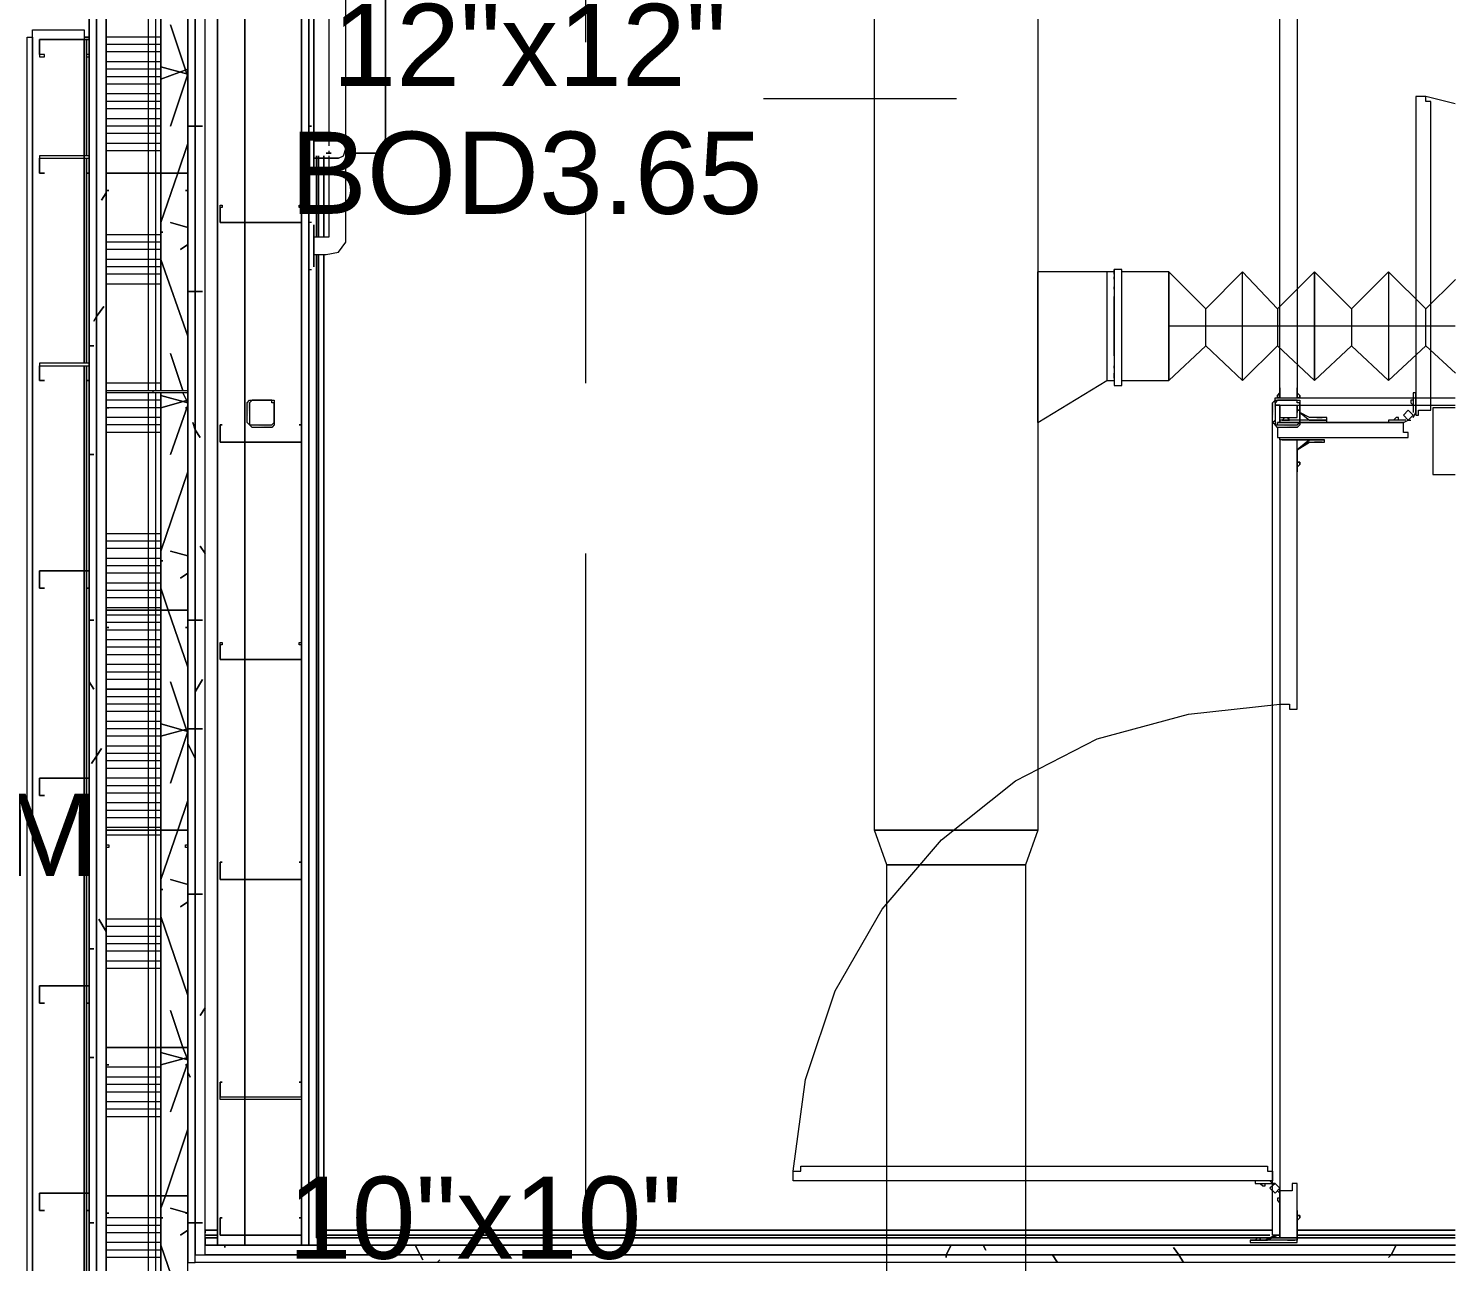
# Model space of a CAD drawing. Header units: metres. Extents: x 39 to 278, y -7 to 151.
# Drawn here: x 103.436 to 106.083, y 27.822 to 30.109 of the extents above; entities that cross this region are included whole.
import ezdxf

# ---------------------------------------------------------------- set-up
doc = ezdxf.new("R2010")
doc.units = ezdxf.units.M
doc.layers.add('HVAC - Ductos', color=5, linetype='Continuous', lineweight=50)
doc.layers.add('PDF_Geometry', color=7, linetype='Continuous', true_color=0xaaaaaa)
doc.layers.add('PDF_Solid Fills', color=7, linetype='Continuous', true_color=0xffffff)
doc.layers.add('PDF_Text', color=7, linetype='Continuous')
doc.styles.add('PDF Helvetica', font='')
doc.styles.get('PDF Helvetica').set_extended_font_data('Helvetica')

msp = doc.modelspace()

# ---------------------------------------------------------------- hatches: boundary and pattern name
at = {"layer": 'PDF_Solid Fills', "lineweight": 0, "transparency": 33554559}
h = msp.add_hatch(color=256, dxfattribs=at)
h.paths.add_polyline_path([(103.8412, 29.3783), (103.8459, 29.4149), (103.8412, 29.4149)])
h.paths.add_polyline_path([(103.887, 29.3737), (103.8506, 29.3737), (103.887, 29.3691)])
h = msp.add_hatch(color=256, dxfattribs=at)
h.paths.add_polyline_path([(105.7436, 29.3783), (105.7483, 29.4149), (105.7436, 29.4149)])
h.paths.add_polyline_path([(105.7894, 29.3737), (105.753, 29.3737), (105.7894, 29.3691)])

# ---------------------------------------------------------------- linework, layer by layer
at = {"layer": 'HVAC - Ductos', "lineweight": 0}
for points in [[(105.3083, 33.3566), (105.3083, 28.622), (105.0053, 28.622), (105.0053, 33.3566)], [(105.5512, 29.4562), (105.5512, 29.4699), (105.5512, 29.4837), (105.5512, 29.5066), (105.5512, 29.5295), (105.5512, 29.557), (105.5512, 29.5845), (105.5512, 29.6075), (105.5512, 29.6257), (105.5512, 29.6441), (105.5512, 29.6533), (105.5512, 29.6579), (105.5512, 29.6533), (105.5512, 29.6441), (105.5512, 29.6257), (105.5512, 29.6075), (105.5512, 29.5845), (105.5512, 29.557), (105.5512, 29.5295), (105.5512, 29.5066), (105.5512, 29.4837), (105.5512, 29.4699)], [(105.5512, 29.4562), (105.5512, 29.6579)], [(105.0282, 28.5579), (105.0053, 28.622), (105.3083, 28.622), (105.2854, 28.5579)], [(105.2854, 28.5579), (105.2854, 27.0178), (105.0282, 27.0178), (105.0282, 28.5579)]]:
    msp.add_lwpolyline(points, close=True, dxfattribs=at)
for points in [[(105.1571, 29.9787), (104.7995, 29.9787)], [(105.4365, 29.6579), (105.3083, 29.6579), (105.3083, 29.6441), (105.3083, 29.6212), (105.3083, 29.5891), (105.3083, 29.557), (105.3083, 29.4791), (105.3083, 29.447), (105.3083, 29.4149), (105.3083, 29.392), (105.3083, 29.3783), (105.4365, 29.4562)], [(105.3083, 29.3783), (105.3083, 29.392), (105.3083, 29.4149), (105.3083, 29.447), (105.3083, 29.4791), (105.3083, 29.557), (105.3083, 29.5891), (105.3083, 29.6212), (105.3083, 29.6441), (105.3083, 29.6579)], [(105.45, 29.6533), (105.45, 29.6579), (105.4365, 29.6579), (105.4365, 29.6533), (105.4365, 29.6441), (105.4365, 29.6257), (105.4365, 29.6075), (105.4365, 29.5845), (105.4365, 29.557), (105.4365, 29.5295), (105.4365, 29.5066), (105.4365, 29.4837), (105.4365, 29.4699), (105.4365, 29.4562), (105.45, 29.4562), (105.45, 29.4516), (105.45, 29.447)], [(105.4365, 29.6579), (105.4365, 29.6579)], [(105.4642, 29.447), (105.4642, 29.4516), (105.4642, 29.4607), (105.4642, 29.4791), (105.4642, 29.502), (105.4642, 29.5295), (105.4642, 29.557), (105.4642, 29.5845), (105.4642, 29.612), (105.4642, 29.6303), (105.4642, 29.6487), (105.4642, 29.6624), (105.45, 29.6624)], [(105.45, 29.6579), (105.45, 29.6624), (105.45, 29.6487), (105.45, 29.6303), (105.45, 29.612), (105.45, 29.5845), (105.45, 29.557), (105.45, 29.5295), (105.45, 29.502), (105.45, 29.4791), (105.45, 29.4607), (105.45, 29.4516), (105.45, 29.447), (105.4642, 29.447), (105.4642, 29.4516)], [(105.45, 29.6441), (105.45, 29.6487)], [(105.4642, 29.4562), (105.5512, 29.4562), (105.6201, 29.5203), (105.6882, 29.4562), (105.6882, 29.6579), (105.6201, 29.5891)], [(105.6201, 29.5203), (105.6201, 29.5891), (105.5512, 29.6579), (105.4642, 29.6579)], [(105.753, 29.5891), (105.8212, 29.6579), (105.8212, 29.4562), (105.753, 29.5203), (105.6882, 29.4562), (105.6882, 29.6579), (105.753, 29.5891), (105.753, 29.5203)], [(105.89, 29.5891), (105.9589, 29.6579), (105.9589, 29.4562), (105.89, 29.5203), (105.8212, 29.4562), (105.8212, 29.6579), (105.89, 29.5891), (105.89, 29.5203)], [(106.0277, 29.5203), (106.0277, 29.5891), (105.9589, 29.6579), (105.9589, 29.4562), (106.0277, 29.5203), (106.0828, 29.4701)], [(105.4365, 29.6257), (105.4365, 29.6212), (105.4365, 29.6166)], [(105.45, 29.6257), (105.45, 29.6303)], [(106.0277, 29.5891), (106.0828, 29.6439)], [(105.45, 29.502), (105.45, 29.5066), (105.45, 29.5295), (105.45, 29.557), (105.45, 29.5845), (105.45, 29.6075), (105.45, 29.612)], [(105.4365, 29.5937), (105.4365, 29.5891)], [(106.0824, 29.557), (106.0277, 29.557), (105.9683, 29.557), (105.913, 29.557), (105.8671, 29.557), (105.8212, 29.557), (105.78, 29.557), (105.7301, 29.557), (105.6795, 29.557), (105.6201, 29.557), (105.5512, 29.557)], [(105.4365, 29.5249), (105.4365, 29.5203), (105.4365, 29.5157)], [(105.4365, 29.4974), (105.4365, 29.4928), (105.4365, 29.4883)], [(105.45, 29.4791), (105.45, 29.4837)], [(105.45, 29.4607), (105.45, 29.4699)], [(105.4365, 29.4562), (105.4365, 29.4562)], [(105.45, 29.4562), (105.45, 29.4562)], [(106.0825, 29.4057), (106.0412, 29.4057), (106.0412, 29.282), (106.0825, 29.282)]]:
    msp.add_lwpolyline(points, dxfattribs=at)
at = {"layer": 'PDF_Geometry', "lineweight": 0}
for points in [[(103.5483, 32.2979), (103.5483, 32.6737), (103.5435, 32.6737), (103.5388, 32.6737), (103.5341, 32.6737), (103.5341, 32.2979), (103.5341, 32.6737), (103.5388, 32.6737), (103.5435, 32.6737), (103.5483, 32.6737), (103.5483, 32.2887), (103.5483, 32.1971), (103.5483, 30.0887), (103.5483, 27.6365), (106.0826, 27.6365), (103.5483, 27.6365), (103.5483, 30.0933)], [(106.0827, 27.852), (103.7636, 27.852), (103.7636, 32.6737), (103.5483, 32.6737), (103.5483, 32.2887), (103.5483, 32.1971), (103.5483, 30.2033)], [(103.5618, 32.6737), (103.5618, 32.2887), (103.5618, 32.1971), (103.5618, 27.6687), (103.5618, 27.6503), (103.58, 27.6503), (103.6029, 27.6503), (103.6029, 27.6365), (103.6029, 25.0836), (103.6029, 24.9003), (103.6029, 24.882), (106.083, 24.882)], [(103.58, 32.6737), (103.58, 27.6687), (103.6171, 27.6687), (103.6171, 27.6503), (103.6171, 27.6365), (103.6171, 25.0836), (103.6171, 25.0791), (103.6171, 27.6365), (103.7177, 27.6365), (103.7177, 27.5174), (103.7177, 27.1095), (103.7177, 26.7061), (103.7177, 26.2982), (103.7177, 25.8949)], [(103.6812, 29.4333), (103.6812, 29.0299), (103.6812, 28.622), (103.6812, 28.2187), (103.6812, 27.9437), (103.6812, 27.6687), (103.58, 27.6687), (103.58, 32.6737), (103.6812, 32.6737), (103.6812, 32.66), (103.6812, 32.2795), (103.6812, 32.66), (103.6812, 32.6737), (103.7312, 32.6737)], [(103.7312, 27.7191), (103.7312, 32.6737), (103.7312, 27.8199)], [(103.7453, 32.6737), (103.7453, 27.8337), (103.7636, 27.8337), (106.0825, 27.8337), (103.7636, 27.8337), (103.7636, 27.852)], [(103.6718, 29.4379), (103.6718, 29.8412), (103.6718, 30.2491), (103.6718, 30.6525), (103.6718, 31.0604), (103.6718, 31.4637), (103.6718, 31.8716), (103.6718, 32.275)], [(103.6812, 29.4379), (103.6812, 29.8412), (103.6812, 30.2491), (103.6812, 30.6525), (103.6812, 31.0604), (103.6812, 31.4637), (103.6812, 31.8716), (103.6812, 32.275)], [(103.5483, 27.9161), (103.5483, 27.6687), (103.5483, 27.6365), (103.58, 27.6365), (103.5483, 27.6365), (103.5483, 27.6503), (103.5483, 27.6687), (103.5483, 27.6365), (103.5483, 30.0933), (103.5483, 30.1162), (103.5483, 27.6365), (103.5483, 27.9161), (103.5483, 27.6365), (103.5618, 27.6365), (103.5618, 32.1971)], [(103.5483, 32.1971), (103.5483, 30.0887), (103.5483, 32.1971)], [(104.4694, 31.3583), (104.4694, 30.0841)], [(104.4553, 30.9091), (103.9559, 30.9091), (103.9559, 27.852), (103.7865, 27.852), (103.8371, 27.852), (103.8371, 27.8703), (103.8371, 28.127), (103.8371, 28.5303), (103.8371, 28.9383), (103.8371, 29.3416), (103.8371, 29.7495), (103.8371, 30.1529), (103.8371, 29.7495), (103.8371, 29.3416), (103.8371, 28.9383), (103.8371, 28.5303), (103.8371, 28.127), (103.8371, 27.8703), (103.8371, 27.852), (103.9377, 27.852)], [(103.7865, 30.9091), (103.7865, 27.852), (103.7865, 30.9091), (103.7912, 30.9091), (103.9424, 30.9091), (103.9559, 30.9091), (103.9559, 30.8129), (103.9559, 30.9091), (103.9559, 30.8129), (103.9559, 30.9091), (103.9559, 27.852), (103.9559, 29.6716), (103.9559, 27.852), (103.9424, 27.852), (103.9424, 27.8703), (103.9424, 28.1224), (103.9424, 27.8703), (103.9424, 27.852)], [(103.9559, 27.852), (103.9559, 30.9091), (103.9559, 27.852)], [(105.7571, 29.4425), (105.7571, 29.4241), (105.753, 29.4241), (105.7571, 29.4241), (105.7571, 30.8862), (105.7895, 30.8862), (105.7895, 29.4241), (105.7942, 29.4241), (105.7895, 29.4241), (105.7895, 29.4425)], [(103.9653, 29.6899), (103.9883, 29.6899), (104.0112, 29.6945), (104.0247, 29.7129), (104.0247, 29.7312), (104.0247, 30.7533), (104.02, 30.7716), (104.0018, 30.7899), (103.9883, 30.7899), (103.9653, 30.7899)], [(103.9653, 30.7579), (103.9883, 30.7579), (103.993, 30.7579), (103.993, 30.7533), (103.993, 29.8962), (103.993, 29.8916)], [(103.6583, 29.4379), (103.6583, 29.8412), (103.6583, 30.2445)], [(103.9971, 30.2308), (103.9653, 30.2308), (103.9653, 29.8779), (103.9653, 30.2308), (103.9971, 30.2308), (103.9653, 30.2308), (103.9653, 29.8779)], [(104.0247, 29.8779), (104.0659, 29.8779), (104.0753, 29.8779), (104.0801, 29.8779), (104.0888, 29.8825), (104.0936, 29.8916), (104.0936, 29.8962), (104.0983, 29.9053), (104.0983, 30.1987), (104.0936, 30.2079), (104.0936, 30.217), (104.0888, 30.2216), (104.0801, 30.2262), (104.0753, 30.2308), (104.0659, 30.2308), (104.0247, 30.2308)], [(104.0983, 30.1987), (104.0983, 29.9053), (104.0936, 29.8962), (104.0936, 29.8916), (104.0888, 29.8825), (104.0801, 29.8779), (104.0753, 29.8779), (104.0659, 29.8779), (104.0247, 29.8779), (104.0659, 29.8779), (104.0753, 29.8779), (104.0801, 29.8779), (104.0888, 29.8825), (104.0936, 29.8916), (104.0936, 29.8962), (104.0983, 29.9053), (104.0983, 30.1987)], [(103.443, 24.9736), (103.443, 30.1071), (103.5388, 30.1071), (103.5388, 30.0887), (103.5388, 29.8687), (103.5388, 29.4883), (103.5388, 29.8687), (103.5388, 30.0887), (103.5483, 30.0887), (103.5483, 27.6365)], [(103.5483, 30.1162), (103.5483, 27.6365), (103.5847, 27.6365), (103.5847, 25.0836), (103.5847, 24.8682), (106.0826, 24.8682)], [(103.6812, 30.0933), (103.58, 30.0933)], [(103.6812, 30.0795), (103.58, 30.0795)], [(103.5483, 30.0612), (103.5483, 29.8687)], [(103.6812, 30.0658), (103.58, 30.0658)], [(103.6812, 30.0474), (103.58, 30.0474)], [(103.6812, 30.0337), (103.58, 30.0337)], [(103.6812, 30.0199), (103.58, 30.0199)], [(103.6812, 30.0062), (103.58, 30.0062)], [(103.6812, 29.9879), (103.58, 29.9879)], [(103.6812, 29.9741), (103.58, 29.9741)], [(106.0824, 29.9697), (106.0277, 29.9833), (106.0095, 29.9833), (106.0095, 29.392), (106.0142, 29.392), (106.0142, 29.4012), (106.0371, 29.4012), (106.0371, 29.9741), (106.0277, 29.9741), (106.0277, 29.9833)], [(103.6812, 29.9603), (103.58, 29.9603)], [(103.6812, 29.942), (103.58, 29.942)], [(103.6812, 29.9283), (103.58, 29.9283)], [(103.6812, 29.9145), (103.58, 29.9145)], [(103.9653, 29.8962), (103.9653, 29.9283), (103.9653, 29.9191), (103.9653, 29.9053), (103.9653, 29.8825), (103.9653, 29.8641), (103.9653, 29.8825), (103.9653, 29.9053), (103.9653, 29.9191), (103.9653, 29.9283), (103.9653, 29.9237), (103.9653, 29.9099), (103.9653, 29.8916), (103.9653, 29.8687), (103.9653, 29.8549), (103.9653, 29.8457), (103.9653, 29.8503), (103.9653, 29.8595), (103.9653, 29.8503), (103.9653, 29.8457), (103.9653, 29.8549), (103.9653, 29.8687), (103.9653, 29.8916), (103.9653, 29.9099), (103.9653, 29.9237), (103.9653, 29.9283), (103.9653, 29.9008)], [(103.6812, 29.8962), (103.58, 29.8962)], [(104.0112, 29.8687), (104.0018, 29.8687), (103.9883, 29.8687), (103.9653, 29.8687), (103.9883, 29.8687), (104.0065, 29.8687), (104.0112, 29.8687), (104.02, 29.8733), (104.0247, 29.887), (104.0247, 29.8962), (104.0112, 29.9008), (104.0018, 29.9008), (103.9883, 29.9008), (103.9653, 29.9008), (103.9883, 29.9008), (104.0065, 29.9008), (104.0112, 29.9008)], [(103.6812, 29.8825), (103.58, 29.8825)], [(103.993, 29.8733), (103.993, 29.7312), (103.993, 29.7221), (103.9883, 29.7221), (103.9653, 29.7221)], [(103.9701, 29.7221), (103.9701, 29.8733)], [(103.9701, 29.8733), (103.9701, 29.7221)], [(103.9701, 29.8733), (103.9701, 29.7221)], [(103.9701, 29.7221), (103.9701, 29.8733)], [(103.9741, 29.8733), (103.9741, 29.7221)], [(103.9741, 29.8733), (103.9741, 29.7221)], [(103.9883, 29.8779), (103.9971, 29.8779)], [(103.993, 29.8825), (103.993, 29.8779)], [(103.5483, 29.8412), (103.5483, 29.4837)], [(103.58, 29.8412), (103.58, 29.8412)], [(103.58, 29.8412), (103.58, 29.8412)], [(103.7312, 29.8412), (103.7312, 29.8412)], [(103.7312, 29.8412), (103.7312, 29.8412)], [(103.5847, 29.8091), (103.5847, 29.8091)], [(103.7271, 29.8091), (103.7271, 29.8091)], [(104.4694, 29.7678), (104.4694, 29.4516)], [(103.6812, 29.7266), (103.58, 29.7266)], [(103.7912, 29.7495), (103.7912, 29.7495)], [(103.7912, 29.7495), (103.7912, 29.7495)], [(103.9424, 29.7495), (103.9424, 29.7495)], [(103.9424, 29.7495), (103.9424, 29.7495)], [(103.9606, 29.7495), (103.9559, 29.7495)], [(103.9653, 29.7175), (103.9653, 29.7449)], [(103.6812, 29.7129), (103.58, 29.7129)], [(103.6812, 29.6991), (103.58, 29.6991)], [(103.6812, 29.6807), (103.58, 29.6807)], [(103.9653, 29.667), (103.9653, 29.6945)], [(103.9701, 29.6899), (103.9701, 27.8657), (103.9701, 29.6899)], [(103.9701, 29.6899), (103.9701, 27.8657), (103.9701, 29.6899)], [(103.6812, 29.667), (103.58, 29.667)], [(103.6812, 29.6533), (103.58, 29.6533)], [(103.9559, 29.6624), (103.9606, 29.6624)], [(103.6812, 29.6349), (103.58, 29.6349)], [(103.5435, 27.6365), (103.5435, 27.9483), (103.5435, 28.3333), (103.5435, 28.7183), (103.5435, 29.1033), (103.5435, 29.4837), (103.5435, 29.1033), (103.5435, 28.7183), (103.5435, 28.3333), (103.5435, 27.9483), (103.5435, 27.6365), (103.5435, 27.9483), (103.5435, 28.3333), (103.5435, 28.7183), (103.5435, 29.1033), (103.5435, 29.4837), (103.5435, 29.1033), (103.5435, 28.7183), (103.5435, 28.3333), (103.5435, 27.9483), (103.5435, 27.6365)], [(103.5483, 29.4562), (103.5483, 29.0987)], [(103.6812, 29.4516), (103.58, 29.4516)], [(105.7571, 29.4241), (105.7571, 29.4425), (105.7571, 29.4241)], [(105.7895, 29.4241), (105.7895, 29.4425), (105.7895, 29.4241)], [(103.58, 29.4333), (103.58, 29.4333)], [(103.6812, 29.4195), (103.58, 29.4195)], [(103.6583, 27.6687), (103.6583, 27.9437), (103.6583, 28.2187), (103.6583, 28.622), (103.6583, 29.0299), (103.6583, 29.4333)], [(103.6718, 27.6687), (103.6718, 27.9437), (103.6718, 28.2187), (103.6718, 28.622), (103.6718, 29.0299), (103.6718, 29.4333)], [(103.6812, 27.7191), (103.6812, 27.9437), (103.6812, 28.2187), (103.6812, 28.622), (103.6812, 29.0299), (103.6812, 29.4333), (103.6812, 29.0299), (103.6812, 28.622), (103.6812, 28.2187), (103.6812, 27.9437), (103.6812, 27.7191)], [(103.7312, 29.4333), (103.7312, 29.4333)], [(103.8918, 29.4149), (103.8918, 29.3783), (103.8918, 29.4149)], [(105.7483, 29.4149), (105.7483, 29.4241), (106.0826, 29.4241)], [(105.7571, 29.3829), (105.7571, 29.3783), (105.7571, 29.4103), (105.7483, 29.4103), (105.7942, 29.4103), (106.0827, 29.4103)], [(105.753, 29.4287), (105.753, 29.4241), (105.753, 29.4287)], [(105.753, 29.4287), (105.753, 29.4241), (105.753, 29.4287)], [(105.8441, 29.3783), (105.8441, 29.3829), (105.8441, 29.3874), (105.8171, 29.3874), (105.8124, 29.3874), (105.7942, 29.3966), (105.8124, 29.3829), (105.8171, 29.3829), (105.7982, 29.3829), (105.7942, 29.3829), (105.7618, 29.3829), (105.7571, 29.3829), (105.7571, 29.3783), (105.7942, 29.3783), (105.8441, 29.3783), (105.8441, 29.3829), (105.7982, 29.3829), (105.7942, 29.3829), (105.7618, 29.3829), (105.7571, 29.3829), (105.7571, 29.3874), (105.7571, 29.4103), (105.7571, 29.3874), (105.7895, 29.3874), (105.7895, 29.4103), (105.7895, 29.4012), (105.7942, 29.4012), (105.7895, 29.4012), (105.7895, 29.4103), (105.7895, 29.4012), (105.7895, 29.3966), (105.7895, 29.4012)], [(105.78, 29.4195), (105.7847, 29.4195)], [(105.7942, 29.4241), (105.7942, 29.4287), (105.7942, 29.4241)], [(105.7942, 29.4241), (105.7942, 29.4287), (105.7942, 29.4241)], [(105.7942, 29.4149), (105.7942, 29.3783), (105.7942, 29.4149)], [(106.0047, 29.4195), (106, 29.4195), (106, 29.4149), (106.0047, 29.4103)], [(106.0047, 29.3874), (106.0095, 29.3966), (106.0095, 29.4012), (106.0095, 29.4333), (106.0047, 29.4333), (106.0047, 29.4012), (106.0047, 29.3966)], [(103.6812, 29.4057), (103.58, 29.4057)], [(103.6812, 29.3874), (103.58, 29.3874)], [(103.5847, 29.4057), (103.5847, 29.4057)], [(103.7271, 29.4057), (103.7271, 29.4057)], [(105.7571, 27.8703), (105.7483, 27.8703), (105.7571, 27.8703), (105.7436, 27.8703), (105.7436, 29.3783), (105.7483, 29.3829)], [(105.753, 29.3737), (105.753, 29.3783), (105.7942, 29.3783), (105.9865, 29.3783), (105.9953, 29.3829), (106, 29.3829)], [(105.8259, 29.3874), (105.8259, 29.3874)], [(105.8306, 29.3874), (105.8259, 29.3874), (105.8306, 29.3874)], [(105.8259, 29.3874), (105.8259, 29.3874)], [(105.8306, 29.3874), (105.8259, 29.3874), (105.8306, 29.3874)], [(105.9912, 29.3829), (105.9865, 29.3829), (105.9589, 29.3829), (105.9589, 29.3783)], [(105.9771, 29.3829), (105.9771, 29.3874), (105.973, 29.3874), (105.9683, 29.3829)], [(103.6812, 29.3737), (103.58, 29.3737)], [(103.6812, 29.3599), (103.58, 29.3599)], [(103.7953, 29.3737), (103.7953, 29.3737)], [(103.9377, 29.3737), (103.9377, 29.3737)], [(105.753, 29.3691), (105.753, 29.3507), (105.9953, 29.3507), (105.9953, 29.3599), (105.9865, 29.3599), (105.9865, 29.3783), (105.7942, 29.3783), (105.753, 29.3783)], [(105.7618, 29.3462), (105.7982, 29.3462), (105.8401, 29.3462), (105.7571, 29.3462), (105.7571, 29.3507)], [(105.8171, 29.3416), (105.8401, 29.3416), (105.8401, 29.3462), (105.7571, 29.3462)], [(105.8124, 29.3416), (105.7895, 29.3279), (105.7895, 29.2866), (105.7895, 29.3279), (105.8124, 29.3416), (105.8171, 29.3416), (105.8401, 29.3416), (105.8401, 29.3462), (105.8124, 29.3462), (105.7895, 29.3279), (105.8124, 29.3462), (105.7982, 29.3462)], [(105.8124, 29.3462), (105.8124, 29.3462)], [(105.8259, 29.3416), (105.8306, 29.3416), (105.8259, 29.3416)], [(105.8259, 29.3416), (105.8306, 29.3416), (105.8259, 29.3416)], [(105.7895, 29.3049), (105.7895, 29.2957), (105.7895, 29.3049)], [(105.7895, 29.3049), (105.7895, 29.2957), (105.7895, 29.3049)], [(105.7942, 29.3003), (105.7942, 29.3049), (105.7942, 29.3003)], [(105.7942, 29.3003), (105.7942, 29.3049), (105.7942, 29.3003)], [(103.6812, 29.172), (103.58, 29.172)], [(103.6812, 29.1583), (103.58, 29.1583)], [(103.6812, 29.1445), (103.58, 29.1445)], [(103.6812, 29.1262), (103.58, 29.1262)], [(104.4694, 29.1353), (104.4694, 27.8657)], [(103.6812, 29.1124), (103.58, 29.1124)], [(103.6812, 29.0987), (103.58, 29.0987)], [(103.5483, 29.0712), (103.5483, 28.7137)], [(103.6812, 29.0803), (103.58, 29.0803)], [(103.6812, 29.0666), (103.58, 29.0666)], [(103.6812, 29.0529), (103.58, 29.0529)], [(103.6812, 29.0345), (103.58, 29.0345)], [(103.58, 29.0299), (103.58, 29.0299)], [(103.58, 29.0299), (103.58, 29.0299)], [(103.6812, 29.0207), (103.58, 29.0207)], [(103.7312, 29.0299), (103.7312, 29.0299)], [(103.7312, 29.0299), (103.7312, 29.0299)], [(103.6812, 29.007), (103.58, 29.007)], [(103.6812, 28.9933), (103.58, 28.9933)], [(103.5847, 28.9979), (103.5847, 28.9979)], [(103.7271, 28.9979), (103.7271, 28.9979)], [(103.6812, 28.9749), (103.58, 28.9749)], [(103.6812, 28.9612), (103.58, 28.9612)], [(103.6812, 28.9474), (103.58, 28.9474)], [(103.7912, 28.9383), (103.7912, 28.9383)], [(103.7912, 28.9383), (103.7912, 28.9383)], [(103.9424, 28.9383), (103.9424, 28.9383)], [(103.9424, 28.9383), (103.9424, 28.9383)], [(103.6812, 28.9291), (103.58, 28.9291)], [(103.6812, 28.9153), (103.58, 28.9153)], [(103.6812, 28.9016), (103.58, 28.9016)], [(103.6812, 28.8695), (103.58, 28.8695)], [(103.6812, 28.8557), (103.58, 28.8557)], [(104.8541, 27.9895), (104.8683, 27.9895), (104.8683, 27.9987), (105.7341, 27.9987), (105.7341, 27.9895), (105.7436, 27.9895), (105.7436, 27.9711), (104.8541, 27.9711), (104.8541, 27.9895), (104.8771, 28.1591), (104.9324, 28.3241), (105.0195, 28.4753), (105.1295, 28.6037), (105.2671, 28.7137), (105.4183, 28.7916), (105.5877, 28.8374), (105.7571, 28.8557), (105.7571, 27.9529), (105.7571, 27.9574)], [(103.6812, 28.842), (103.58, 28.842)], [(103.6812, 28.8237), (103.58, 28.8237)], [(103.6812, 28.8099), (103.58, 28.8099)], [(103.6812, 28.7962), (103.58, 28.7962)], [(103.6812, 28.7779), (103.58, 28.7779)], [(103.6812, 28.7641), (103.58, 28.7641)], [(103.6812, 28.7503), (103.58, 28.7503)], [(103.6812, 28.7366), (103.58, 28.7366)], [(103.6812, 28.7183), (103.58, 28.7183)], [(103.6812, 28.7045), (103.58, 28.7045)], [(103.5483, 28.6862), (103.5483, 28.3333)], [(103.6812, 28.6907), (103.58, 28.6907)], [(103.6812, 28.6724), (103.58, 28.6724)], [(103.6812, 28.6587), (103.58, 28.6587)], [(103.6812, 28.6449), (103.58, 28.6449)], [(103.6812, 28.6266), (103.58, 28.6266)], [(103.58, 28.622), (103.58, 28.622)], [(103.58, 28.622), (103.58, 28.622)], [(103.7312, 28.622), (103.7312, 28.622)], [(103.7312, 28.622), (103.7312, 28.622)], [(103.6812, 28.6129), (103.58, 28.6129)], [(103.7953, 28.5624), (103.7953, 28.5624)], [(103.9377, 28.5624), (103.9377, 28.5624)], [(103.7912, 28.5303), (103.7912, 28.5303)], [(103.7912, 28.5303), (103.7912, 28.5303)], [(103.9424, 28.5303), (103.9424, 28.5303)], [(103.9424, 28.5303), (103.9424, 28.5303)], [(103.6812, 28.457), (103.58, 28.457)], [(103.6812, 28.4433), (103.58, 28.4433)], [(103.6812, 28.4249), (103.58, 28.4249)], [(103.6812, 28.4111), (103.58, 28.4111)], [(103.6812, 28.3974), (103.58, 28.3974)], [(103.6812, 28.3791), (103.58, 28.3791)], [(103.6812, 28.3653), (103.58, 28.3653)], [(103.5483, 28.3011), (103.5483, 27.9483)], [(103.6812, 28.182), (103.58, 28.182)], [(103.5847, 28.1866), (103.5847, 28.1866)], [(103.7271, 28.1866), (103.7271, 28.1866)], [(103.6812, 28.1637), (103.58, 28.1637)], [(103.6812, 28.1499), (103.58, 28.1499)], [(103.7953, 28.1545), (103.7953, 28.1545)], [(103.9377, 28.1545), (103.9377, 28.1545)], [(103.6812, 28.1361), (103.58, 28.1361)], [(103.6812, 28.1178), (103.58, 28.1178)], [(103.7912, 28.127), (103.7912, 28.127)], [(103.9424, 28.127), (103.9424, 28.127)], [(103.6812, 28.1041), (103.58, 28.1041)], [(103.6812, 28.0903), (103.58, 28.0903)], [(105.7483, 27.9666), (105.7436, 27.9666), (105.7388, 27.9711), (105.7112, 27.9711), (105.7112, 27.9666), (105.7388, 27.9666), (105.7436, 27.9666)], [(105.7206, 27.9666), (105.7254, 27.962), (105.7301, 27.962), (105.7301, 27.9666)], [(103.58, 27.9437), (103.58, 27.9437)], [(103.58, 27.9437), (103.58, 27.9437)], [(103.7312, 27.9437), (103.7312, 27.9437)], [(103.7312, 27.9437), (103.7312, 27.9437)], [(105.753, 27.9529), (105.7571, 27.9483), (105.7571, 27.9253)], [(105.7571, 27.9391), (105.753, 27.9391), (105.753, 27.9345), (105.7571, 27.9299)], [(105.7571, 27.8657), (105.7571, 27.9529)], [(103.6812, 27.9024), (103.58, 27.9024)], [(103.5847, 27.9116), (103.5847, 27.9116)], [(103.7271, 27.9116), (103.7271, 27.9116)], [(103.7953, 27.9024), (103.7953, 27.9024)], [(103.9377, 27.9024), (103.9377, 27.9024)], [(105.7895, 27.8611), (105.7847, 27.8611), (105.7483, 27.8611), (105.7301, 27.8611), (105.7341, 27.8611), (105.753, 27.8703), (105.7341, 27.8611), (105.7301, 27.8611), (105.7024, 27.8611), (105.7301, 27.8611), (105.7483, 27.8703), (105.7301, 27.8611), (105.7024, 27.8611), (105.7024, 27.8566), (105.7895, 27.8566), (105.7895, 27.8611), (105.7895, 27.9161)], [(105.7571, 27.9253), (105.7571, 27.9253)], [(105.7942, 27.9024), (105.7942, 27.907), (105.7942, 27.9024)], [(105.7942, 27.9024), (105.7942, 27.907), (105.7942, 27.9024)], [(103.6812, 27.8887), (103.58, 27.8887)], [(103.6812, 27.8749), (103.58, 27.8749)], [(103.6812, 27.8566), (103.58, 27.8566)], [(103.7636, 27.852), (103.7636, 27.852)], [(103.7636, 27.852), (103.7636, 27.852)], [(105.7206, 27.8657), (105.7159, 27.8657), (105.7206, 27.8657)], [(105.7206, 27.8657), (105.7159, 27.8657), (105.7206, 27.8657)], [(105.7571, 27.8657), (105.7388, 27.8657)], [(105.7571, 27.8657), (105.7388, 27.8657)], [(105.7388, 27.8657), (105.7571, 27.8657)], [(105.7388, 27.8657), (105.7571, 27.8657)], [(105.7571, 27.8657), (105.7436, 27.8657)], [(105.7571, 27.8657), (105.7436, 27.8657)], [(105.7895, 27.8657), (105.7571, 27.8657), (105.7895, 27.8657)], [(105.78, 27.8611), (105.7753, 27.8611), (105.78, 27.8611)], [(105.78, 27.8611), (105.7753, 27.8611), (105.78, 27.8611)], [(105.7895, 27.8657), (106.0825, 27.8657)], [(105.7895, 27.8657), (106.0825, 27.8657)], [(105.7895, 27.8657), (106.0825, 27.8657)], [(105.7895, 27.8657), (106.0825, 27.8657)], [(105.7895, 27.8657), (106.0825, 27.8657)], [(105.7895, 27.8657), (106.0825, 27.8657)], [(106.0825, 27.8657), (105.7895, 27.8657)], [(106.0825, 27.8657), (105.7895, 27.8657)], [(103.6812, 27.8428), (103.58, 27.8428)], [(103.6812, 27.8291), (103.58, 27.8291)], [(106.0826, 27.8199), (103.7453, 27.8199), (103.7453, 27.8337), (106.0826, 27.8337)]]:
    msp.add_lwpolyline(points, dxfattribs=at)
for points in [[(103.58, 32.6737), (103.5618, 32.6737), (103.5618, 32.2887), (103.5618, 32.1971), (103.5618, 27.6503), (103.58, 27.6503)], [(103.7453, 32.6737), (103.7312, 32.6737), (103.7312, 27.8199), (103.7453, 27.8199)], [(103.7636, 27.8337), (103.7636, 32.6737), (103.7453, 32.6737), (103.7453, 27.8337)], [(103.6812, 29.4379), (103.6812, 29.8412), (103.6812, 30.2491), (103.6812, 30.6525), (103.6812, 31.0604), (103.6812, 31.4637), (103.6812, 31.8716), (103.6812, 32.275), (103.6812, 31.8716), (103.6812, 31.4637), (103.6812, 31.0604), (103.6812, 30.6525), (103.6812, 30.2491), (103.6812, 29.8412)], [(103.9559, 29.9237), (103.9559, 30.7395)], [(103.9559, 29.9237), (103.9559, 30.7395)], [(103.9424, 28.127), (103.9424, 28.5303), (103.9424, 28.9383), (103.9424, 29.3416), (103.9424, 29.7495), (103.9424, 30.1529), (103.9424, 29.7495), (103.9424, 29.3416), (103.9424, 28.9383), (103.9424, 28.5303)], [(103.4335, 24.9873), (103.4335, 30.0933), (103.443, 30.0933), (103.443, 24.9873)], [(103.5483, 30.0566), (103.5483, 30.0887), (103.4565, 30.0887), (103.4565, 30.0566), (103.4653, 30.0566), (103.4653, 30.0612), (103.4565, 30.0612), (103.4565, 30.0887), (103.5483, 30.0887), (103.5483, 30.0612), (103.5435, 30.0612), (103.5435, 30.0566)], [(103.5388, 30.0933), (103.5483, 30.0933)], [(103.5388, 29.4883), (103.5388, 29.8687), (103.5388, 30.0841), (103.5388, 29.8687)], [(103.5435, 29.8733), (103.5435, 30.0887)], [(103.5435, 29.8733), (103.5435, 30.0887)], [(103.5483, 30.0612), (103.5483, 29.8687)], [(103.9559, 29.9283), (103.9606, 29.9283)], [(103.9653, 29.8457), (103.9653, 29.8503), (103.9653, 29.8687), (103.9653, 29.887), (103.9653, 29.9053), (103.9653, 29.9237), (103.9653, 29.9283), (103.9653, 29.9237), (103.9653, 29.9053), (103.9653, 29.887), (103.9653, 29.8687), (103.9653, 29.8503)], [(103.9653, 29.8457), (103.9653, 29.8503), (103.9653, 29.8687), (103.9653, 29.887), (103.9653, 29.9053), (103.9653, 29.9237), (103.9653, 29.9283), (103.9653, 29.9237), (103.9653, 29.9053), (103.9653, 29.887), (103.9653, 29.8687), (103.9653, 29.8503)], [(103.9653, 29.887), (103.9653, 29.8916), (103.9653, 29.8962), (103.9653, 29.9008), (103.9653, 29.8962), (103.9653, 29.8916), (103.9653, 29.887), (103.9653, 29.8825), (103.9653, 29.8779), (103.9653, 29.8733), (103.9653, 29.8779), (103.9653, 29.8825), (103.9653, 29.887), (103.9653, 29.8825), (103.9653, 29.8779), (103.9653, 29.8733), (103.9653, 29.8779), (103.9653, 29.8825), (103.9653, 29.887), (103.9653, 29.8916), (103.9653, 29.8962), (103.9653, 29.9008), (103.9653, 29.8962), (103.9653, 29.8916)], [(103.5483, 29.8412), (103.5483, 29.8687), (103.5483, 29.8733), (103.4565, 29.8733), (103.4565, 29.8687), (103.4565, 29.8412), (103.4653, 29.8412), (103.4565, 29.8412), (103.4565, 29.8687), (103.5483, 29.8687), (103.5483, 29.8412), (103.5435, 29.8412)], [(103.5435, 29.4883), (103.5435, 29.8687)], [(103.5435, 29.4883), (103.5435, 29.8687)], [(103.9653, 29.8733), (103.9653, 29.8457)], [(103.9701, 29.7221), (103.9701, 29.8733)], [(103.9701, 29.8733), (103.9701, 29.7221)], [(103.9741, 29.7221), (103.9741, 29.8733)], [(103.9741, 29.7221), (103.9741, 29.8733)], [(103.9836, 29.7221), (103.9836, 29.8733)], [(103.9971, 29.8779), (103.9883, 29.8779)], [(103.5483, 29.8412), (103.5483, 29.4837)], [(103.58, 29.8412), (103.7312, 29.8412), (103.7312, 29.8091), (103.7271, 29.8091), (103.7312, 29.8091), (103.7312, 29.8412), (103.58, 29.8412), (103.58, 29.8091)], [(103.9559, 29.7449), (103.9559, 29.8503)], [(103.9559, 29.7449), (103.9559, 29.8503)], [(103.9606, 29.8457), (103.9559, 29.8457)], [(103.5847, 29.8091), (103.58, 29.8091)], [(103.9424, 29.7495), (103.7912, 29.7495), (103.7912, 29.7816), (103.7953, 29.7816), (103.7953, 29.777), (103.7912, 29.777), (103.7912, 29.7495), (103.9424, 29.7495), (103.9424, 29.777), (103.9377, 29.777), (103.9377, 29.7816), (103.9424, 29.7816)], [(103.9653, 29.7449), (103.9653, 29.7403), (103.9653, 29.7221), (103.9653, 29.7037), (103.9653, 29.6807), (103.9653, 29.667), (103.9653, 29.6716), (103.9653, 29.6899), (103.9653, 29.7129), (103.9653, 29.7312)], [(103.9653, 29.667), (103.9653, 29.6716), (103.9653, 29.6853), (103.9653, 29.7083), (103.9653, 29.7266), (103.9653, 29.7403), (103.9653, 29.7449), (103.9653, 29.7403), (103.9653, 29.7266), (103.9653, 29.7083), (103.9653, 29.6853), (103.9653, 29.6716)], [(103.9653, 29.6945), (103.9653, 29.6991), (103.9653, 29.7037), (103.9653, 29.7083), (103.9653, 29.7129), (103.9653, 29.7175), (103.9653, 29.7221), (103.9653, 29.7175), (103.9653, 29.7129), (103.9653, 29.7083), (103.9653, 29.7037), (103.9653, 29.6991)], [(103.9701, 27.8703), (103.9701, 29.6899), (103.9701, 27.8657), (105.7388, 27.8657), (103.9741, 27.8657), (105.7341, 27.8657), (103.9701, 27.8657), (105.7388, 27.8657), (103.9741, 27.8657), (105.7341, 27.8657), (103.9701, 27.8657), (105.7341, 27.8657), (103.9701, 27.8657), (103.9701, 29.6899), (103.9701, 27.8703), (105.7388, 27.8703)], [(103.9741, 27.8657), (103.9741, 29.6899)], [(103.9741, 27.8703), (103.9741, 29.6899), (103.9741, 27.8657), (103.9741, 29.6899)], [(103.9836, 27.8795), (103.9836, 29.6899), (103.9836, 27.8795), (105.7436, 27.8795)], [(103.9559, 27.852), (103.9559, 29.6716)], [(103.5483, 29.4562), (103.5483, 29.4837), (103.5483, 29.4883), (103.4565, 29.4883), (103.4565, 29.4837), (103.4565, 29.4562), (103.4653, 29.4562), (103.4565, 29.4562), (103.4565, 29.4837), (103.5483, 29.4837), (103.5483, 29.4562), (103.5435, 29.4562)], [(103.5388, 26.0278), (103.5388, 26.4082), (103.5388, 26.7933), (103.5388, 27.1783), (103.5388, 27.5633), (103.5388, 27.9483), (103.5388, 28.3333), (103.5388, 28.7183), (103.5388, 29.1033), (103.5388, 29.4837), (103.5388, 29.1033), (103.5388, 28.7183), (103.5388, 28.3333), (103.5388, 27.9483), (103.5388, 27.5633), (103.5388, 27.1783), (103.5388, 26.7933), (103.5388, 26.4082)], [(103.5388, 27.6365), (103.5388, 27.9483), (103.5388, 28.3333), (103.5388, 28.7183), (103.5388, 29.1033), (103.5388, 29.4837), (103.5388, 29.1033), (103.5388, 28.7183), (103.5388, 28.3333), (103.5388, 27.9483)], [(103.5483, 29.4562), (103.5483, 29.0987)], [(103.58, 29.4333), (103.58, 29.4379), (103.7312, 29.4379), (103.7312, 29.4333), (103.7312, 29.4057), (103.7271, 29.4057), (103.7312, 29.4057), (103.7312, 29.4333), (103.58, 29.4333), (103.58, 29.4057)], [(103.8871, 29.4195), (103.8506, 29.4195), (103.8459, 29.4149), (103.8459, 29.3783), (103.8459, 29.3737), (103.8506, 29.3737), (103.8871, 29.3737), (103.8918, 29.3783), (103.8918, 29.3737), (103.8871, 29.3691), (103.8506, 29.3691), (103.8459, 29.3737), (103.8412, 29.3783), (103.8412, 29.4149), (103.8459, 29.4195), (103.8506, 29.4195), (103.8871, 29.4195), (103.8918, 29.4195), (103.8918, 29.4149), (103.8871, 29.4149)], [(105.7895, 29.4195), (105.753, 29.4195), (105.7483, 29.4149), (105.7483, 29.3783), (105.7483, 29.3737), (105.753, 29.3737), (105.7895, 29.3737), (105.7942, 29.3783), (105.7942, 29.3737), (105.7895, 29.3691), (105.753, 29.3691), (105.7483, 29.3737), (105.7436, 29.3783), (105.7436, 29.4149), (105.7483, 29.4195), (105.753, 29.4195), (105.7895, 29.4195), (105.7942, 29.4195), (105.7942, 29.4149), (105.7895, 29.4149)], [(105.7571, 29.4333), (105.753, 29.4287)], [(105.7571, 29.4241), (105.7571, 29.4287), (105.7571, 29.4333), (105.7571, 29.4287)], [(105.7571, 29.4241), (105.7571, 29.4287), (105.7571, 29.4333), (105.7571, 29.4287)], [(105.7942, 29.4287), (105.7895, 29.4333)], [(105.7895, 29.4333), (105.7895, 29.4287), (105.7895, 29.4241), (105.7895, 29.4287)], [(105.7895, 29.4333), (105.7895, 29.4287), (105.7895, 29.4241), (105.7895, 29.4287)], [(103.5847, 29.4057), (103.58, 29.4057)], [(105.7665, 29.3874), (105.7618, 29.3829)], [(105.7618, 29.3829), (105.7665, 29.3829), (105.7712, 29.3829), (105.7753, 29.3829), (105.7712, 29.3829), (105.7665, 29.3829)], [(105.7618, 29.3829), (105.7665, 29.3829), (105.7712, 29.3829), (105.7753, 29.3829), (105.7712, 29.3829), (105.7665, 29.3829)], [(105.7753, 29.3829), (105.7712, 29.3874)], [(105.8124, 29.3829), (105.8171, 29.3829), (105.8441, 29.3829), (105.8441, 29.3874), (105.8171, 29.3874), (105.8124, 29.3874), (105.7942, 29.3966)], [(105.8259, 29.3874), (105.8306, 29.3874), (105.8354, 29.3874), (105.8306, 29.3874)], [(105.8259, 29.3874), (105.8306, 29.3874), (105.8354, 29.3874), (105.8306, 29.3874)], [(105.8354, 29.3874), (105.8306, 29.3874)], [(106.0047, 29.392), (105.9953, 29.4012), (105.9865, 29.392), (105.9953, 29.3829)], [(103.9424, 29.3462), (103.9424, 29.3416), (103.7912, 29.3416), (103.7912, 29.3462), (103.7912, 29.3737), (103.7953, 29.3737), (103.7912, 29.3737), (103.7912, 29.3462), (103.7912, 29.3416), (103.9424, 29.3416), (103.9424, 29.3462), (103.9424, 29.3737)], [(103.9377, 29.3737), (103.9424, 29.3737)], [(105.7895, 28.8466), (105.7895, 29.3462), (105.7665, 29.3462), (105.7571, 29.3462), (105.7571, 28.8557), (105.7753, 28.8557), (105.7753, 28.8466)], [(105.8212, 29.3416), (105.8259, 29.3416)], [(105.8354, 29.3416), (105.8306, 29.3416), (105.8259, 29.3416), (105.8212, 29.3416), (105.8259, 29.3416), (105.8306, 29.3416)], [(105.8354, 29.3416), (105.8306, 29.3416), (105.8259, 29.3416), (105.8212, 29.3416), (105.8259, 29.3416), (105.8306, 29.3416)], [(105.8306, 29.3416), (105.8354, 29.3416)], [(105.7942, 29.3049), (105.7895, 29.3049)], [(105.7895, 29.2957), (105.7942, 29.3003)], [(103.5483, 29.0712), (103.5483, 29.0987), (103.5483, 29.1033), (103.4565, 29.1033), (103.4565, 29.0987), (103.4565, 29.0712), (103.4653, 29.0712), (103.4565, 29.0712), (103.4565, 29.0987), (103.4565, 29.1033), (103.5483, 29.1033), (103.5483, 29.0987), (103.5483, 29.0712), (103.5435, 29.0712)], [(103.5483, 29.0712), (103.5483, 28.7137)], [(103.58, 29.0299), (103.7312, 29.0299), (103.7312, 28.9979), (103.7271, 28.9979), (103.7312, 28.9979), (103.7312, 29.0299), (103.58, 29.0299), (103.58, 28.9979)], [(103.5847, 28.9979), (103.58, 28.9979)], [(103.9424, 28.9383), (103.7912, 28.9383), (103.7912, 28.9703), (103.7953, 28.9703), (103.7953, 28.9657), (103.7912, 28.9657), (103.7912, 28.9383), (103.9424, 28.9383), (103.9424, 28.9657), (103.9377, 28.9657), (103.9377, 28.9703), (103.9424, 28.9703)], [(103.58, 28.8833), (103.6812, 28.8833)], [(103.5483, 28.6862), (103.5483, 28.7137), (103.5483, 28.7183), (103.4565, 28.7183), (103.4565, 28.7137), (103.4565, 28.6862), (103.4653, 28.6862), (103.4565, 28.6862), (103.4565, 28.7137), (103.4565, 28.7183), (103.5483, 28.7183), (103.5483, 28.7137), (103.5483, 28.6862), (103.5435, 28.6862)], [(103.5483, 28.6862), (103.5483, 28.3333)], [(103.58, 28.622), (103.7312, 28.622), (103.7312, 28.5899), (103.7271, 28.5899), (103.7271, 28.5945), (103.7312, 28.5945), (103.7312, 28.622), (103.58, 28.622), (103.58, 28.5945), (103.5847, 28.5945), (103.5847, 28.5899), (103.58, 28.5899)], [(103.9424, 28.5303), (103.7912, 28.5303), (103.7912, 28.5624), (103.7953, 28.5624), (103.7912, 28.5624), (103.7912, 28.5303), (103.9424, 28.5303), (103.9424, 28.5624)], [(103.9377, 28.5624), (103.9424, 28.5624)], [(103.5483, 28.3011), (103.5483, 28.3333), (103.4565, 28.3333), (103.4565, 28.3011), (103.4653, 28.3011), (103.4565, 28.3011), (103.4565, 28.3333), (103.5483, 28.3333), (103.5483, 28.3011), (103.5435, 28.3011)], [(103.5483, 28.3011), (103.5483, 27.9483)], [(103.58, 28.2141), (103.58, 28.2187), (103.7312, 28.2187), (103.7312, 28.2141), (103.7312, 28.1866), (103.7271, 28.1866), (103.7312, 28.1866), (103.7312, 28.2141), (103.7312, 28.2187), (103.58, 28.2187), (103.58, 28.2141), (103.58, 28.1866)], [(103.5847, 28.1866), (103.58, 28.1866)], [(103.9424, 28.127), (103.9424, 28.1224), (103.7912, 28.1224), (103.7912, 28.127), (103.7912, 28.1545), (103.7953, 28.1545), (103.7912, 28.1545), (103.7912, 28.127), (103.9424, 28.127), (103.9424, 28.1545)], [(103.9377, 28.1545), (103.9424, 28.1545)], [(105.7483, 27.9483), (105.7571, 27.9574), (105.7483, 27.9666), (105.7388, 27.9574)], [(105.7895, 27.9666), (105.78, 27.9666), (105.78, 27.9529), (105.7571, 27.9529), (105.7571, 27.8657), (105.7895, 27.8657)], [(103.5483, 27.9161), (103.5483, 27.9483), (103.4565, 27.9483), (103.4565, 27.9161), (103.4653, 27.9161), (103.4565, 27.9161), (103.4565, 27.9483), (103.5483, 27.9483), (103.5483, 27.9161), (103.5435, 27.9161)], [(103.58, 27.9437), (103.7312, 27.9437), (103.7312, 27.9116), (103.7271, 27.9116), (103.7312, 27.9116), (103.7312, 27.9437), (103.58, 27.9437), (103.58, 27.9116)], [(103.5847, 27.9116), (103.58, 27.9116)], [(103.9424, 27.8749), (103.9424, 27.8703), (103.7912, 27.8703), (103.7912, 27.8749), (103.7912, 27.9024), (103.7953, 27.9024), (103.7912, 27.9024), (103.7912, 27.8749), (103.7912, 27.8703), (103.9424, 27.8703), (103.9424, 27.8749), (103.9424, 27.9024)], [(103.9377, 27.9024), (103.9424, 27.9024)], [(105.7024, 27.8611), (105.7024, 27.8566), (105.7895, 27.8566), (105.7895, 27.8611), (105.7895, 27.9161), (105.7895, 27.8611), (105.7847, 27.8611), (105.7483, 27.8611)], [(105.7942, 27.907), (105.7895, 27.907)], [(105.7895, 27.907), (105.7895, 27.9024), (105.7895, 27.8979), (105.7895, 27.9024)], [(105.7895, 27.907), (105.7895, 27.9024), (105.7895, 27.8979), (105.7895, 27.9024)], [(105.7895, 27.8979), (105.7942, 27.9024)], [(103.7636, 27.8795), (103.7636, 27.8749), (103.7636, 27.8795), (103.7865, 27.8795)], [(106.0825, 27.8795), (105.7895, 27.8795)], [(103.7636, 27.8703), (103.7865, 27.8703)], [(103.7865, 27.8657), (103.7636, 27.8657), (103.7636, 27.852), (106.0825, 27.852), (103.7636, 27.852), (106.0825, 27.852), (103.7636, 27.852), (103.7636, 27.8657), (103.7865, 27.8657), (103.7636, 27.8657), (103.7865, 27.8657), (103.7636, 27.8657), (103.7865, 27.8657), (103.7636, 27.8657), (103.7865, 27.8657), (103.7636, 27.8657), (103.7865, 27.8657), (103.7636, 27.8657)], [(105.7341, 27.8657), (103.9701, 27.8657)], [(106.083, 27.852), (104.1759, 27.852)], [(105.7159, 27.8657), (105.7112, 27.8611)], [(105.7112, 27.8611), (105.7159, 27.8611), (105.7206, 27.8611), (105.7159, 27.8611)], [(105.7112, 27.8611), (105.7159, 27.8611), (105.7206, 27.8611), (105.7159, 27.8611)], [(105.7206, 27.8611), (105.7206, 27.8657)], [(105.7571, 27.8657), (105.7388, 27.8657)], [(105.7388, 27.8657), (105.7571, 27.8657)], [(105.7436, 27.8657), (105.7571, 27.8657)], [(105.7753, 27.8611), (105.7712, 27.8611)], [(105.7712, 27.8611), (105.7753, 27.8611), (105.78, 27.8611), (105.7847, 27.8611), (105.78, 27.8611), (105.7753, 27.8611)], [(105.7712, 27.8611), (105.7753, 27.8611), (105.78, 27.8611), (105.7847, 27.8611), (105.78, 27.8611), (105.7753, 27.8611)], [(105.7847, 27.8611), (105.78, 27.8611)], [(106.0825, 27.8703), (105.7895, 27.8703)], [(105.7895, 27.8657), (106.0825, 27.8657)], [(106.0825, 27.8657), (105.7895, 27.8657)]]:
    msp.add_lwpolyline(points, close=True, dxfattribs=at)
at = {"layer": 'PDF_Geometry', "color": 254, "lineweight": 0, "true_color": 0xdddddd}
for points in [[(103.6994, 30.1162), (103.7312, 30.0199)], [(103.7312, 30.0245), (103.6994, 29.9283), (103.7312, 30.0245), (103.6812, 30.0383)], [(103.7312, 30.0337), (103.6812, 30.0153)], [(103.7312, 29.8962), (103.7129, 29.8412), (103.6812, 29.7495), (103.7129, 29.8412)], [(103.6853, 29.7312), (103.6812, 29.7312)], [(103.6994, 29.7495), (103.7312, 29.7403)], [(103.7312, 29.7083), (103.7177, 29.6991)], [(103.6812, 29.6807), (103.7312, 29.5387)], [(103.6994, 29.5066), (103.7224, 29.4379)], [(103.7224, 29.4333), (103.7312, 29.4149), (103.6812, 29.4287), (103.7312, 29.4149)], [(103.7312, 29.4195), (103.6812, 29.4057)], [(103.7312, 29.4103), (103.6994, 29.3187)], [(103.7312, 29.2866), (103.6812, 29.1399)], [(103.6853, 29.1216), (103.6812, 29.1216)], [(103.6994, 29.1399), (103.7312, 29.1307)], [(103.7312, 29.0987), (103.7177, 29.0895)], [(103.6812, 29.0712), (103.6947, 29.0299), (103.7312, 28.9245), (103.6947, 29.0299)], [(103.6994, 28.897), (103.7312, 28.8007)], [(103.7312, 28.8053), (103.6994, 28.7091), (103.7312, 28.8053), (103.6812, 28.8191)], [(103.7312, 28.8099), (103.6812, 28.7962)], [(103.7312, 28.677), (103.7129, 28.622), (103.6812, 28.5303), (103.7129, 28.622)], [(103.6853, 28.512), (103.6812, 28.512)], [(103.6994, 28.5303), (103.7312, 28.5211)], [(103.7312, 28.4891), (103.7177, 28.4799)], [(103.6812, 28.4616), (103.7312, 28.3149)], [(103.6994, 28.2874), (103.7224, 28.2187), (103.7312, 28.1957), (103.6812, 28.2095), (103.7312, 28.1957), (103.7224, 28.2187)], [(103.7312, 28.2003), (103.6812, 28.1866)], [(103.7312, 28.1911), (103.6994, 28.0995)], [(103.7312, 28.0674), (103.69, 27.9437), (103.6812, 27.9207), (103.69, 27.9437)], [(103.6853, 27.9024), (103.6812, 27.9024)], [(103.6994, 27.9207), (103.7312, 27.9116)], [(103.7312, 27.8795), (103.7177, 27.8703)], [(103.6812, 27.852), (103.7271, 27.7191), (103.7312, 27.7053), (103.7271, 27.7191)]]:
    msp.add_lwpolyline(points, close=True, dxfattribs=at)
at = {"layer": 'PDF_Geometry', "color": 254, "lineweight": 0, "true_color": 0xeaeaea}
for points in [[(103.7453, 29.9283), (103.7312, 29.9283), (103.7453, 29.9283), (103.7588, 29.9283)], [(103.5712, 29.7907), (103.58, 29.8045)], [(103.7453, 29.6212), (103.7312, 29.6212), (103.7453, 29.6212), (103.7588, 29.6212)], [(103.5618, 29.5753), (103.5753, 29.5937), (103.5618, 29.5753), (103.557, 29.5662)], [(103.557, 29.5203), (103.5483, 29.5203)], [(103.7406, 29.3783), (103.7453, 29.3645), (103.7541, 29.3507), (103.7453, 29.3645)], [(103.557, 29.3187), (103.5483, 29.3187)], [(103.7541, 29.1491), (103.7636, 29.1353)], [(103.557, 29.0116), (103.5483, 29.0116)], [(103.7453, 29.0116), (103.7312, 29.0116), (103.7453, 29.0116), (103.7588, 29.0116)], [(103.5483, 28.897), (103.557, 28.8833)], [(103.7453, 28.8695), (103.7453, 28.8787), (103.7588, 28.9016), (103.7453, 28.8787)], [(103.7453, 28.8099), (103.7312, 28.8099), (103.7453, 28.8099), (103.7588, 28.8099)], [(103.7312, 28.7825), (103.7453, 28.7549)], [(103.5618, 28.7595), (103.5712, 28.7733), (103.5618, 28.7595), (103.553, 28.7457)], [(103.7453, 28.5029), (103.7312, 28.5029), (103.7453, 28.5029), (103.7588, 28.5029)], [(103.5665, 28.457), (103.58, 28.4341)], [(103.557, 28.402), (103.5483, 28.402)], [(103.7541, 28.2783), (103.7636, 28.292)], [(103.557, 28.2003), (103.5483, 28.2003)], [(103.7312, 28.1729), (103.7359, 28.1637)], [(103.557, 27.8933), (103.5483, 27.8933)], [(103.7453, 27.8933), (103.7312, 27.8933), (103.7453, 27.8933), (103.7588, 27.8933)], [(103.8, 27.852), (103.8, 27.8474)], [(104.1624, 27.8337), (104.1671, 27.8245), (104.1624, 27.8337), (104.1529, 27.852)], [(105.1382, 27.8291), (105.1382, 27.8337), (105.1477, 27.852), (105.1382, 27.8337)], [(105.2071, 27.852), (105.2118, 27.8428)], [(105.5695, 27.8337), (105.5782, 27.8199), (105.5695, 27.8337), (105.56, 27.8474)], [(105.9589, 27.8291), (105.9636, 27.8337), (105.973, 27.852), (105.9636, 27.8337)], [(104.1941, 27.8199), (104.1988, 27.8245)], [(105.3353, 27.8337), (105.3447, 27.8199)]]:
    msp.add_lwpolyline(points, close=True, dxfattribs=at)
at = {"layer": 'PDF_Geometry', "color": 254, "lineweight": 0, "true_color": 0xd2d2d2}
for points in [[(103.69, 29.8412), (103.69, 29.8412)], [(103.667, 29.4333), (103.667, 29.4379)], [(103.5435, 28.6862), (103.5435, 28.6862)], [(103.5483, 28.6907), (103.5483, 28.6907)], [(103.5483, 28.3103), (103.5483, 28.3103)], [(103.6853, 27.9437), (103.6853, 27.9437)]]:
    msp.add_lwpolyline(points, dxfattribs=at)

# ---------------------------------------------------------------- texts
at = {"layer": 'PDF_Text', "lineweight": 0, "char_height": 0.15247, "attachment_point": 4, "style": 'PDF Helvetica'}
for s, insert in [('12"x12"', (103.9994, 30.0789)), ('BOD3.65', (103.9214, 29.8406)), ('100 CFM', (102.6885, 28.6122)), ('10"x10"', (103.9169, 27.9018))]:
    msp.add_mtext(s, dxfattribs=dict(at, insert=insert))

doc.saveas('drawing.dxf')
